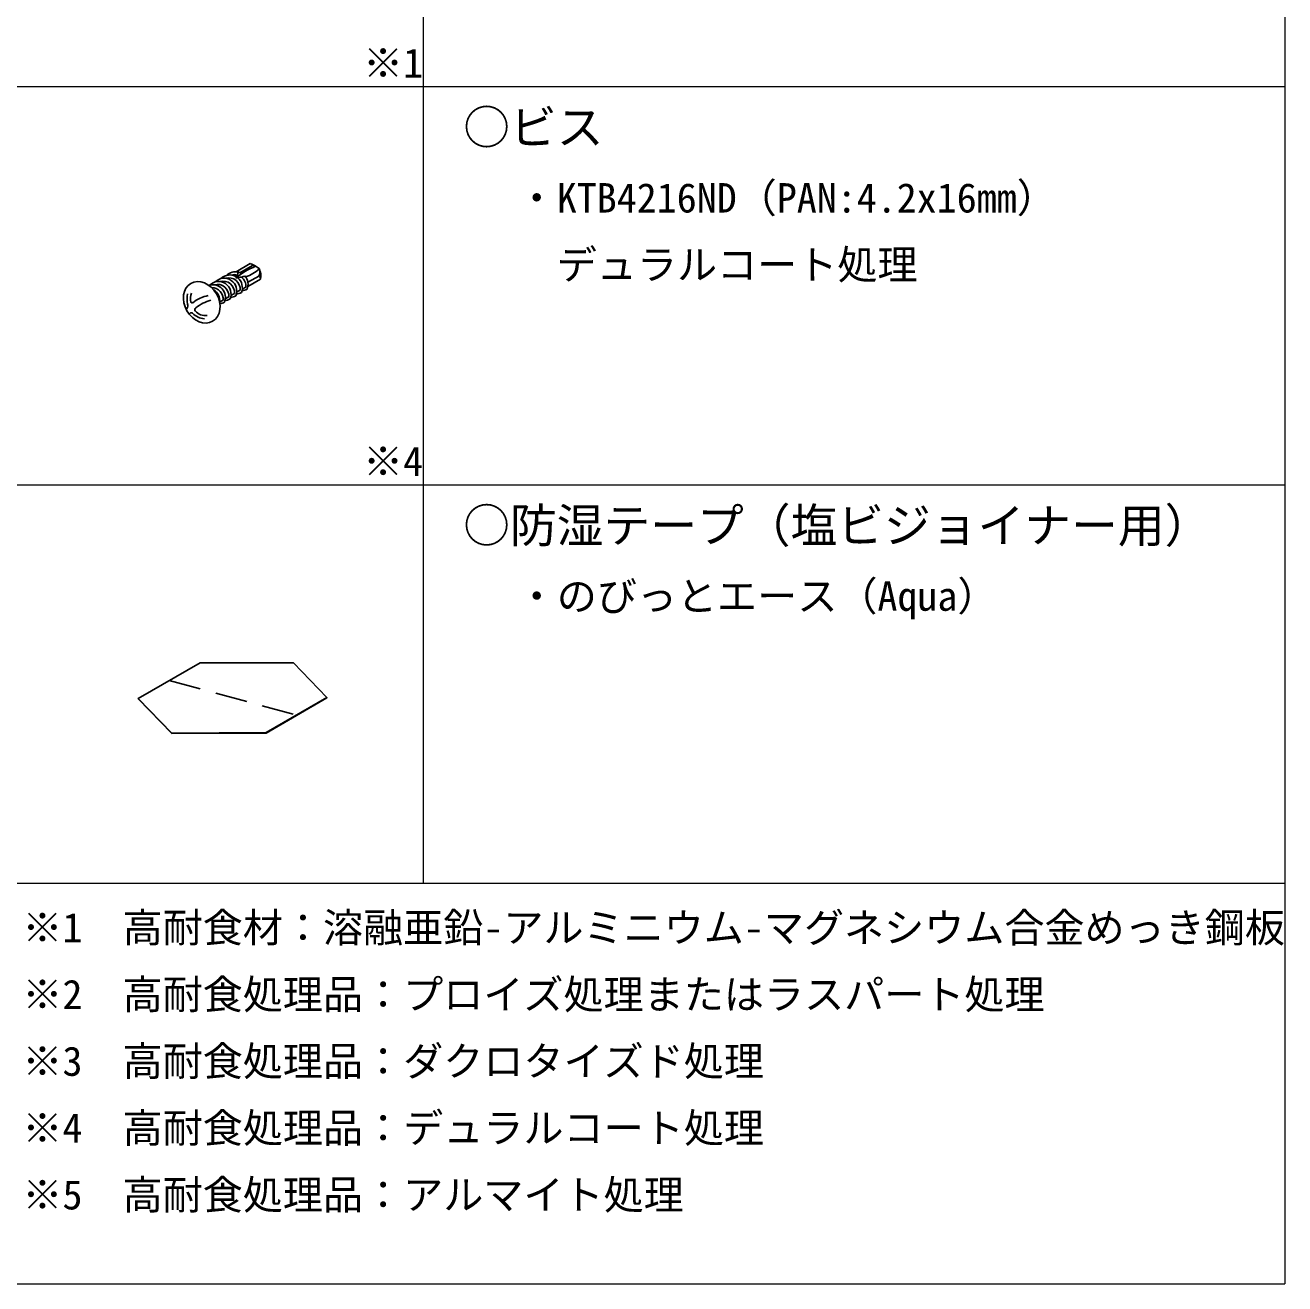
# Model space of a CAD drawing. Units: millimetres on the paper. Extents: x -195 to 195, y -135 to 132.
# Drawn here: x -49.14 to -2, y 36.91 to 84.03 of the extents above; entities that cross this region are included whole.
import ezdxf
from ezdxf.enums import TextEntityAlignment as Align

# ---------------------------------------------------------------- set-up
doc = ezdxf.new("R2010")
doc.units = ezdxf.units.MM
doc.linetypes.add('DASHED1', pattern=[1.8, 1.2, -0.6])
for name, color, linetype, lineweight in [('0-6_文字', 7, 'Continuous', 18), ('0-C_ビス・アンカーボルト・強調図形', 2, 'Continuous', 25), ('F-3_野縁', 3, 'Continuous', 18)]:
    doc.layers.add(name, color=color, linetype=linetype, lineweight=lineweight)
doc.styles.add('ＭＳ ゴシック', font='')
doc.styles.get('ＭＳ ゴシック').set_extended_font_data('MS Gothic')

msp = doc.modelspace()

# ---------------------------------------------------------------- linework, layer by layer
at = {"layer": '0-C_ビス・アンカーボルト・強調図形'}
for p, q in [((-41.252, 74.799), (-40.727, 75.102)), ((-41.117, 74.758), (-40.637, 75.035)), ((-40.637, 75.035), (-40.519, 75.003)), ((-41.199, 74.674), (-41.168, 74.787)), ((-41.168, 74.787), (-41.117, 74.758)), ((-40.811, 74.245), (-40.337, 74.519)), ((-40.781, 74.414), (-40.403, 74.633)), ((-40.338, 74.529), (-40.337, 74.519)), ((-41.099, 74.102), (-41.231, 74.026)), ((-40.887, 74.224), (-41.019, 74.148)), ((-41.735, 73.734), (-41.867, 73.658)), ((-41.523, 73.857), (-41.655, 73.781)), ((-41.311, 73.979), (-41.443, 73.903)), ((-42.594, 60.16), (-44.919, 58.818)), ((-39.105, 60.153), (-42.594, 60.16)), ((-37.851, 58.857), (-39.105, 60.153)), ((-44.919, 58.818), (-43.652, 57.528)), ((-44.919, 58.818), (-44.919, 58.804)), ((-40.125, 57.544), (-37.851, 58.857)), ((-37.851, 58.857), (-37.851, 58.843)), ((-43.652, 57.528), (-40.125, 57.544)), ((-43.652, 57.528), (-43.652, 57.514)), ((-40.125, 57.544), (-40.125, 57.53))]:
    msp.add_line(p, q, dxfattribs=at)
at = {"layer": '0-C_ビス・アンカーボルト・強調図形', "linetype": 'DASHED1'}
msp.add_line((-43.751, 59.492), (-38.983, 58.203), dxfattribs=at)
at = {"layer": '0-C_ビス・アンカーボルト・強調図形'}
msp.add_lwpolyline([(-44.919, 58.804), (-43.652, 57.514), (-40.125, 57.53), (-37.851, 58.843)], dxfattribs=at)
for centre, radius, start, end in [((-39.421, 72.297), 2.92, 112.088, 128.9593), ((-41.085, 74.074), 1.088, 49.3903, 70.8132), ((-41.697, 74.085), 0.469, 336.8229, 135.0797), ((-41.485, 74.207), 0.469, 58.5209, 135.0797), ((-41.524, 74.141), 0.426, 354.7867, 105.9468), ((-41.273, 74.329), 0.469, 77.1655, 135.0797), ((-41.312, 74.263), 0.426, 74.6134, 105.9468), ((-40.834, 74.405), 0.454, 143.5641, 158.9041), ((-41.802, 79.218), 4.682, 276.6858, 279.2776), ((-41.485, 74.207), 0.469, 336.8229, 51.7954), ((-41.092, 74.957), 0.362, 277.1507, 298.5033), ((-41.312, 74.263), 0.426, 354.7867, 51.6547), ((-41.273, 74.329), 0.469, 336.8229, 41.197), ((-41.357, 76.029), 1.495, 288.0551, 310.9945), ((-40.713, 74.799), 0.351, 331.7414, 16.7194), ((-40.484, 74.508), 0.148, 4.0994, 56.8959), ((-41.021, 74.64), 0.696, 349.9856, 21.9679), ((-42.121, 73.84), 0.469, 336.8229, 108.2553), ((-41.909, 73.962), 0.469, 336.8229, 135.0797), ((-42.16, 73.773), 0.426, 354.7867, 90.583), ((-42.333, 73.717), 0.469, 352.7336, 58.4482), ((-41.948, 73.896), 0.426, 354.7867, 105.9468), ((-41.736, 74.018), 0.426, 354.7867, 105.9468), ((-41.26, 74.341), 0.38, 272.4868, 303.0444), ((-41.048, 74.463), 0.38, 272.4868, 303.0444), ((-43.239, 73.53), 0.183, 324.8856, 17.8986), ((-41.9, 73.81), 1.186, 172.1693, 190.9007), ((-42.346, 73.775), 0.611, 158.4568, 190.6573), ((-42.904, 73.672), 0.0442, 193.3537, 312.8863), ((-42.034, 72.583), 1.349, 101.2195, 128.5081), ((-41.707, 72.087), 1.718, 106.5387, 127.8632), ((-41.897, 73.973), 0.38, 275.9192, 303.0444), ((-41.684, 74.096), 0.38, 272.4868, 303.0444), ((-41.472, 74.218), 0.38, 272.4868, 303.0444), ((-42.034, 72.583), 1.349, 141.4544, 143.524), ((-41.707, 72.087), 1.718, 137.9218, 139.1711), ((-42.927, 73.193), 0.0717, 46.9377, 140.9622), ((-42.371, 73.743), 0.711, 224.467, 264.723), ((-42.714, 73.377), 0.0817, 126.0333, 219.4685), ((-42.416, 73.631), 0.473, 220.2973, 279.623)]:
    msp.add_arc(centre, radius, start, end, dxfattribs=at)
msp.add_ellipse((-42.538, 73.652), major_axis=(-0.409, 0.708), ratio=0.78, dxfattribs=at)
at = {"layer": 'F-3_野縁', "color": 4, "lineweight": 9}
msp.add_line((-34.25, 126.5), (-34.25, 51.912), dxfattribs=at)
at = {"layer": 'F-3_野縁'}
for p, q in [((-2, 126.5), (-2, 36.912)), ((-191, 81.729), (-2, 81.729)), ((-191, 66.82), (-2, 66.82)), ((-191, 51.912), (-2, 51.912)), ((-191, 36.912), (-2, 36.912))]:
    msp.add_line(p, q, dxfattribs=at)

# ---------------------------------------------------------------- texts
at = {"layer": '0-6_文字', "style": 'ＭＳ ゴシック'}
for s, height, p in [('※1', 1.1, (-36.5, 81.729)), ('○ビス', 1.283, (-32.75, 79.183)), ('・KTB4216ND（PAN:4.2x16mm）', 1.1, (-30.75, 76.683)), ('\u3000デュラルコート処理', 1.1, (-30.75, 74.183)), ('※4', 1.1, (-36.5, 66.82)), ('○防湿テープ（塩ビジョイナー用）', 1.283, (-32.75, 64.275)), ('・のびっとエース（Aqua）', 1.1, (-30.75, 61.775)), ('※1\u3000高耐食材：溶融亜鉛-アルミニウム-マグネシウム合金めっき鋼板', 1.1, (-49.25, 49.366)), ('※2\u3000高耐食処理品：プロイズ処理またはラスパート処理', 1.1, (-49.25, 46.866)), ('※3\u3000高耐食処理品：ダクロタイズド処理', 1.1, (-49.25, 44.366)), ('※4\u3000高耐食処理品：デュラルコート処理', 1.1, (-49.25, 41.866)), ('※5\u3000高耐食処理品：アルマイト処理', 1.1, (-49.25, 39.366))]:
    msp.add_text(s, height=height, dxfattribs=at).set_placement(p, align=Align.BOTTOM_LEFT)

doc.saveas('drawing.dxf')
